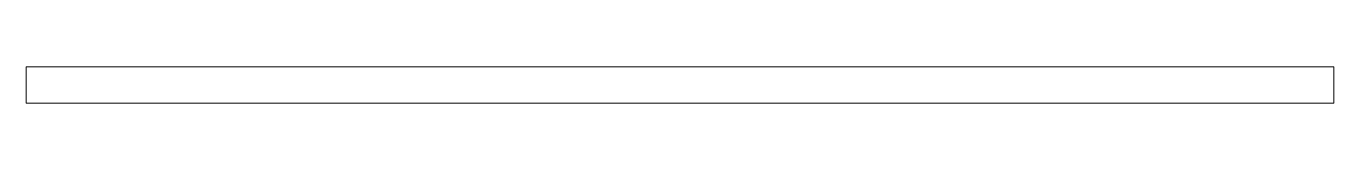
# Paper-space layout '_上視' of a CAD drawing. Header units: millimetres. Extents: x -90 to 90, y -5 to 0.
import ezdxf

# ---------------------------------------------------------------- set-up
doc = ezdxf.new("R2010")
doc.units = ezdxf.units.MM

psp = doc.layouts.new('_上視')

# ---------------------------------------------------------------- linework, layer by layer
at = {"color": 7, "linetype": 'Continuous', "lineweight": 15}
for p, q in [((90, 0), (-90, 0)), ((-90, -5), (-90, 0)), ((90, -5), (90, 0)), ((90, -5), (-90, -5))]:
    psp.add_line(p, q, dxfattribs=at)

doc.saveas('drawing.dxf')
